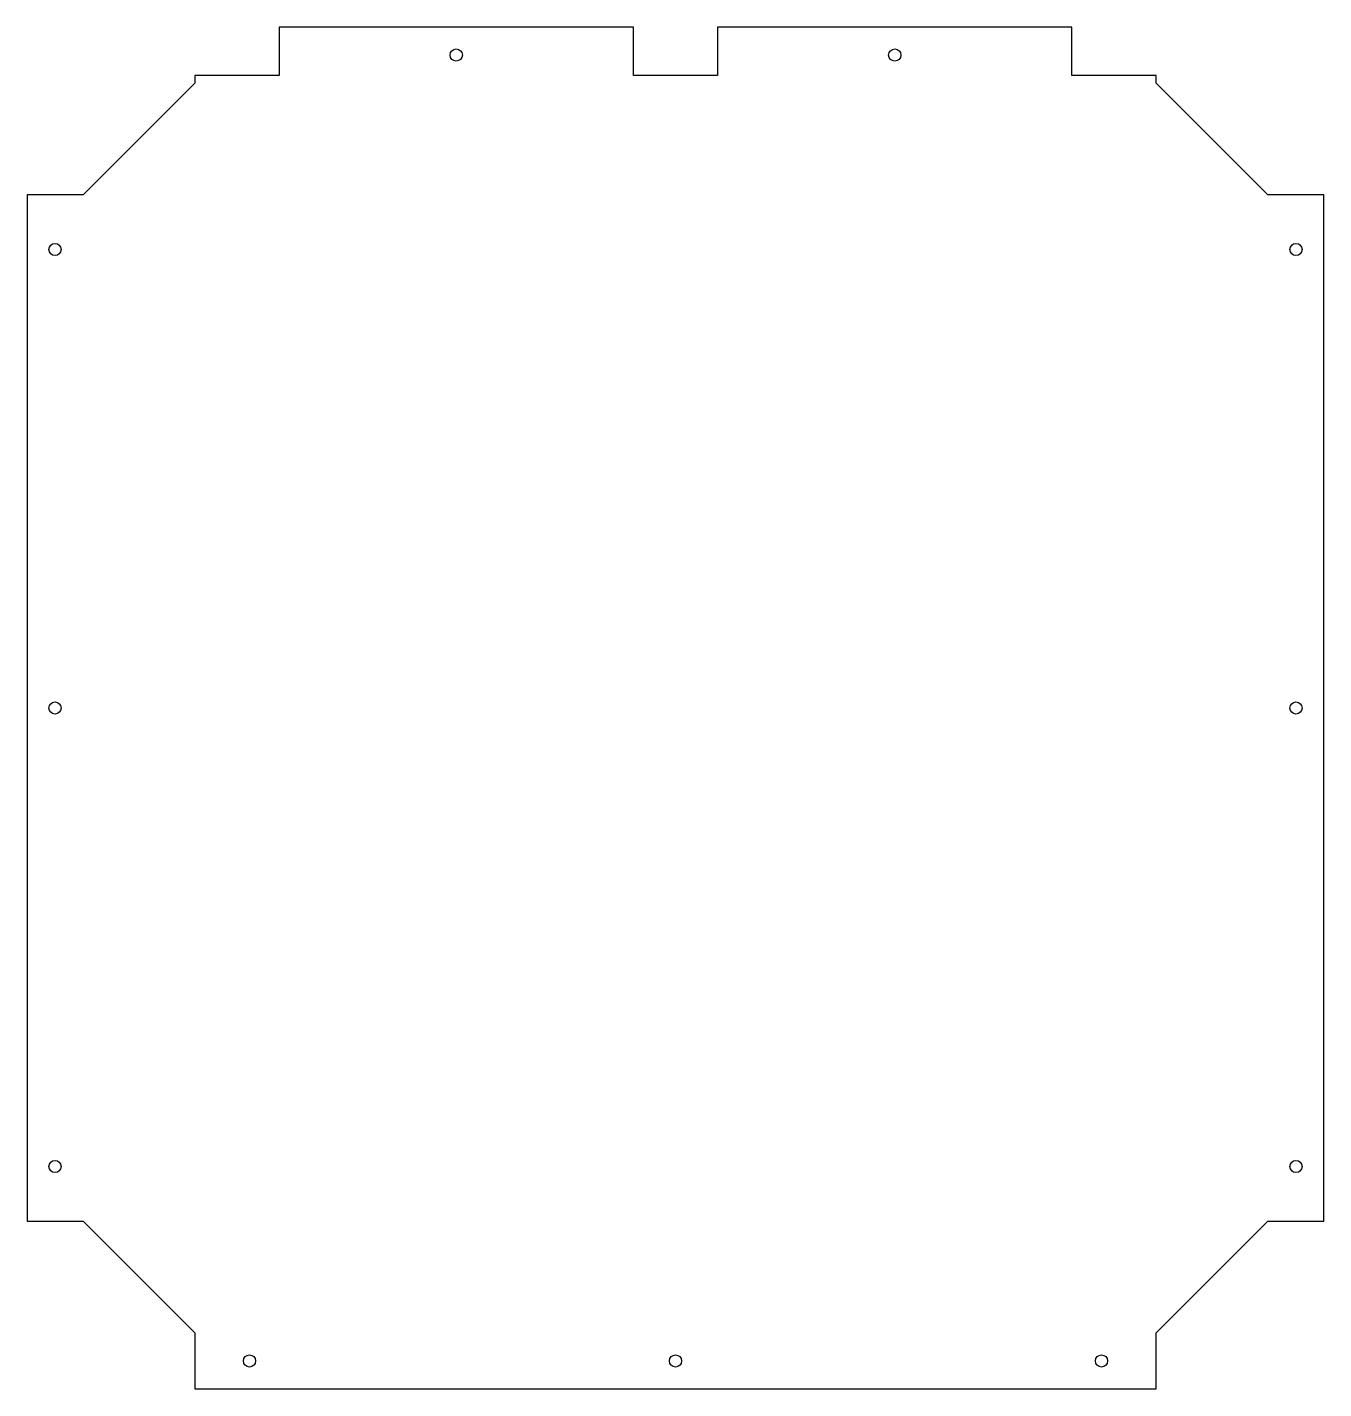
# Model space of a CAD drawing. Header units: millimetres. Extents: x -350 to 350, y -368 to 368.
import ezdxf

# ---------------------------------------------------------------- set-up
doc = ezdxf.new("R2010")
doc.units = ezdxf.units.MM
doc.layers.add('CUTOUTS', color=1, linetype='CONTINUOUS')
doc.layers.add('PERIMETER', color=5, linetype='CONTINUOUS')

msp = doc.modelspace()

# ---------------------------------------------------------------- linework, layer by layer
at = {"layer": 'CUTOUTS'}
for centre in [(-118.38, 352.5), (118.37, 352.5), (-335, 247.5), (335, 247.5), (-335, 0), (335, 0), (-335, -247.5), (335, -247.5), (-230, -352.5), (0, -352.5), (230, -352.5)]:
    msp.add_circle(centre, 3.3, dxfattribs=at)
at = {"layer": 'PERIMETER'}
for p, q in [((214, 367.5), (22.75, 367.5)), ((214, 341.5), (214, 367.5)), ((-22.75, 367.5), (-214, 367.5)), ((-214, 367.5), (-214, 341.5)), ((-22.75, 341.5), (-22.75, 367.5)), ((22.75, 367.5), (22.75, 341.5)), ((-214, 341.5), (-259.5, 341.5)), ((-259.5, 341.5), (-259.5, 337.3)), ((22.75, 341.5), (-22.75, 341.5)), ((259.5, 341.5), (214, 341.5)), ((259.5, 337.3), (259.5, 341.5)), ((-259.5, 337.3), (-319.8, 277)), ((319.8, 277), (259.5, 337.3)), ((-319.8, 277), (-350, 277)), ((-350, 277), (-350, -277)), ((350, 277), (319.8, 277)), ((350, -277), (350, 277)), ((-350, -277), (-319.8, -277)), ((-319.8, -277), (-259.5, -337.3)), ((259.5, -337.3), (319.8, -277)), ((319.8, -277), (350, -277)), ((-259.5, -337.3), (-259.5, -367.5)), ((259.5, -367.5), (259.5, -337.3)), ((-259.5, -367.5), (259.5, -367.5))]:
    msp.add_line(p, q, dxfattribs=at)

doc.saveas('drawing.dxf')
